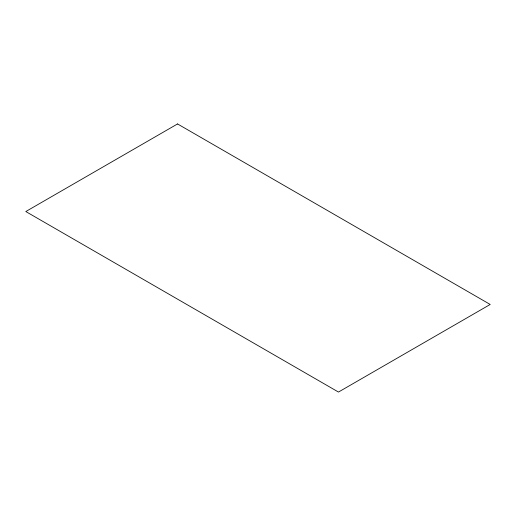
<?xml version="1.0" encoding="UTF-8"?>
<svg xmlns="http://www.w3.org/2000/svg" width="516" height="516" viewBox="0 0 516 516"><rect width="100%" height="100%" fill="white"/><g stroke="black" fill="none" stroke-linecap="round" stroke-linejoin="round"><path stroke-width="0.77" d="M177.536 123.943L25.8 211.541L338.464 392.057L490.2 304.459L177.536 123.943"/></g></svg>
